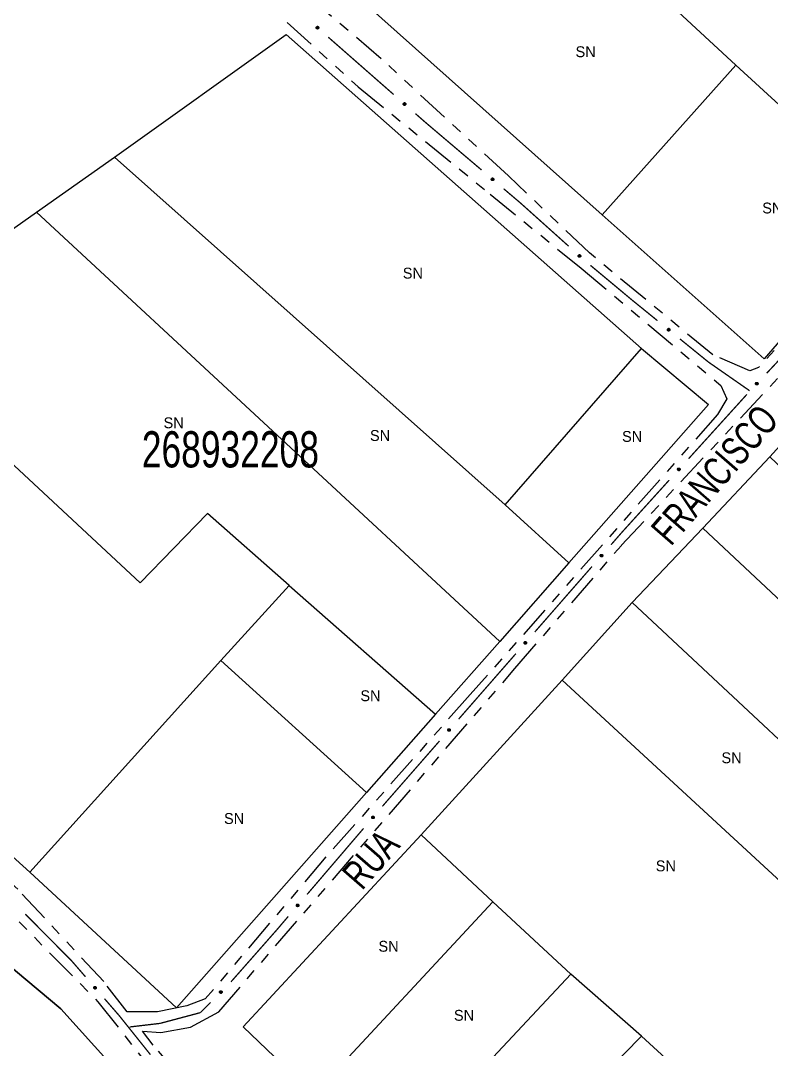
# Model space of a CAD drawing. Extents: x 207981 to 210201, y 4876477 to 4878908.
# Drawn here: x 208726.3 to 208830, y 4877740.6 to 4877882.7 of the extents above; entities that cross this region are included whole.
import ezdxf
from ezdxf.enums import TextEntityAlignment as Align

# ---------------------------------------------------------------- set-up
doc = ezdxf.new("R2010")
doc.units = 0
doc.header["$LTSCALE"] = 1.5
doc.header["$MEASUREMENT"] = 0
doc.linetypes.add('TRACO_25', pattern=[8, 3, -1, 1, -1, 1, -1])
for name, color, linetype in [('CD_MALHA_LOTES', 7, 'CONTINUOUS'), ('CD_TXT_QUADRA', 255, 'CONTINUOUS'), ('RU-QUADRA', 210, 'CONTINUOUS'), ('SV-EIXO-RUA-N-PAV', 6, 'CONTINUOUS'), ('SV-RUA-NAO-PAV', 7, 'CONTINUOUS'), ('SV-TXT-RUA-N-PAV', 7, 'CONTINUOUS'), ('Th_NmrPort', 1, 'CONTINUOUS')]:
    doc.layers.add(name, color=color, linetype=linetype)
doc.styles.add('ARIAL', font='ARIAL.SHX')

msp = doc.modelspace()

# ---------------------------------------------------------------- linework, layer by layer
at = {"layer": 'CD_MALHA_LOTES', "linetype": 'Continuous', "flags": 128}
for points in [[(208825.08, 4877876.55), (208796.9, 4877902.63)], [(208773.66, 4877885.24), (208806.64, 4877855.86)], [(208739.26, 4877863.81), (208762.94, 4877880.75)], [(208762.94, 4877880.75), (208812.04, 4877837.42)], [(208806.64, 4877855.86), (208825.08, 4877876.55)], [(208825.08, 4877876.55), (208846.89, 4877856.61)], [(208728.46, 4877856.23), (208739.26, 4877863.81)], [(208793.22, 4877815.83), (208739.26, 4877863.81)], [(208846.89, 4877856.61), (208828.98, 4877836)], [(208705.3, 4877839.89), (208728.46, 4877856.23)], [(208792.458086, 4877796.960099), (208728.46, 4877856.23)], [(208828.98, 4877836), (208806.64, 4877855.86)], [(208742.78, 4877805.04), (208705.3, 4877839.89)], [(208793.22, 4877815.83), (208812.04, 4877837.42)], [(208812.04, 4877837.42), (208821.295113, 4877829.66416)], [(208829.8, 4877822.43), (208838.2, 4877831.72)], [(208821.295113, 4877829.66416), (208802.005417, 4877807.787723)], [(208820.51, 4877812.61), (208829.8, 4877822.43)], [(208868.33, 4877785.78), (208829.8, 4877822.43)], [(208802.005417, 4877807.787723), (208793.22, 4877815.83)], [(208752.07, 4877814.63), (208742.78, 4877805.04)], [(208763.39, 4877804.67), (208752.07, 4877814.63)], [(208810.76, 4877802.34), (208820.51, 4877812.61)], [(208859.03, 4877776.56), (208820.51, 4877812.61)], [(208802.005417, 4877807.787723), (208792.458086, 4877796.960099)], [(208753.95, 4877794.32), (208763.39, 4877804.67)], [(208763.39, 4877804.67), (208783.601797, 4877786.916185)], [(208801.09, 4877791.62), (208810.76, 4877802.34)], [(208849.14, 4877766.51), (208810.76, 4877802.34)], [(208792.458086, 4877796.960099), (208783.601797, 4877786.916185)], [(208727.56, 4877765.09), (208753.95, 4877794.32)], [(208774.036333, 4877776.067996), (208753.95, 4877794.32)], [(208781.61, 4877770.26), (208801.09, 4877791.62)], [(208839.02, 4877756.62), (208801.09, 4877791.62)], [(208783.601797, 4877786.916185), (208774.036333, 4877776.067996)], [(208727.56, 4877765.09), (208705.3, 4877785.18)], [(208774.036333, 4877776.067996), (208747.822737, 4877746.339166)], [(208781.61, 4877770.26), (208757.02, 4877743.73)], [(208791.5, 4877760.97), (208781.61, 4877770.26)], [(208747.822737, 4877746.339166), (208727.56, 4877765.09)], [(208766.76, 4877734.36), (208791.5, 4877760.97)], [(208802.29, 4877751), (208791.5, 4877760.97)], [(208722.39, 4877754.07), (208731.83, 4877746.2), (208755.52, 4877719.97)], [(208777.41, 4877724.46), (208802.29, 4877751)], [(208812.04, 4877742.45), (208802.29, 4877751)], [(208757.02, 4877743.73), (208766.76, 4877734.36)], [(208786.1, 4877715.99), (208812.04, 4877742.45)], [(208812.04, 4877742.45), (208822.01, 4877733.31)]]:
    msp.add_lwpolyline(points, dxfattribs=at)
at = {"layer": 'RU-QUADRA', "linetype": 'Continuous', "flags": 128}
for points in [[(208803.035965, 4877907.486837), (208807.989452, 4877911.513833), (208819.123832, 4877920.565659), (208831.34373, 4877930.499971), (208842.60397, 4877939.654116), (208851.967796, 4877947.145176), (208862.153916, 4877956.376843), (208902.027441, 4877918.655974), (208891.83296, 4877907.488865), (208883.47, 4877898.06), (208875.82, 4877889.52), (208865.33, 4877878.35), (208855.74, 4877866.95), (208846.89, 4877856.61), (208828.98, 4877836), (208806.64, 4877855.86), (208773.66, 4877885.24), (208796.9, 4877902.63)], [(208747.822737, 4877746.339166), (208727.56, 4877765.09), (208705.3, 4877785.18), (208672.17, 4877815.68), (208694.06, 4877831.42), (208705.3, 4877839.89), (208728.46, 4877856.23), (208739.26, 4877863.81), (208762.94, 4877880.75), (208812.04, 4877837.42), (208821.295113, 4877829.66416), (208802.005417, 4877807.787723), (208792.458086, 4877796.960099), (208783.601797, 4877786.916185), (208774.036333, 4877776.067996)]]:
    msp.add_lwpolyline(points, close=True, dxfattribs=at)
for points in [[(208838.2, 4877831.72), (208829.8, 4877822.43), (208820.51, 4877812.61), (208810.76, 4877802.34), (208801.09, 4877791.62), (208781.61, 4877770.26), (208757.02, 4877743.73), (208766.76, 4877734.36), (208777.41, 4877724.46), (208786.1, 4877715.99), (208795.7, 4877706.92), (208806.27, 4877697.4), (208815.56, 4877688.86), (208825.6, 4877679.11), (208852.44, 4877705.95)], [(208755.52, 4877719.97), (208731.83, 4877746.2), (208722.39, 4877754.07), (208704.48, 4877769.81), (208690.68, 4877782.4), (208668.35, 4877762.17), (208653.36, 4877748.3), (208644.51, 4877740.65), (208667.9, 4877705.2)]]:
    msp.add_lwpolyline(points, dxfattribs=at)
at = {"layer": 'SV-EIXO-RUA-N-PAV'}
for points in [[(208767.317856, 4877881.533963), (208767.269103, 4877881.530061), (208767.226405, 4877881.536677), (208767.19238, 4877881.552445), (208767.165947, 4877881.574219), (208767.141414, 4877881.59954), (208767.122311, 4877881.630526), (208767.108728, 4877881.669614), (208767.10447, 4877881.718492), (208767.114122, 4877881.761786), (208767.127796, 4877881.795971), (208767.148913, 4877881.824841), (208767.173911, 4877881.848262), (208767.206754, 4877881.86704), (208767.2465, 4877881.880419), (208767.295752, 4877881.88351), (208767.337568, 4877881.876737), (208767.370077, 4877881.860622), (208767.398967, 4877881.839208), (208767.423704, 4877881.813057), (208767.44228, 4877881.782532), (208767.455678, 4877881.74249), (208767.458085, 4877881.693838), (208767.451806, 4877881.652055), (208767.436151, 4877881.619327), (208767.414429, 4877881.59136), (208767.389332, 4877881.566444), (208767.358983, 4877881.545945), (208767.317856, 4877881.533963)], [(208779.349876, 4877870.987377), (208779.301124, 4877870.983475), (208779.258425, 4877870.990091), (208779.224401, 4877871.005859), (208779.197968, 4877871.027633), (208779.173434, 4877871.052954), (208779.154332, 4877871.08394), (208779.140748, 4877871.123027), (208779.136491, 4877871.171905), (208779.146143, 4877871.2152), (208779.159817, 4877871.249384), (208779.180934, 4877871.278255), (208779.205932, 4877871.301676), (208779.238774, 4877871.320454), (208779.27852, 4877871.333833), (208779.327773, 4877871.336924), (208779.369588, 4877871.330151), (208779.402098, 4877871.314036), (208779.430987, 4877871.292622), (208779.455724, 4877871.266471), (208779.4743, 4877871.235946), (208779.487699, 4877871.195904), (208779.490106, 4877871.147252), (208779.483827, 4877871.105468), (208779.468172, 4877871.072741), (208779.44645, 4877871.044774), (208779.421352, 4877871.019858), (208779.391004, 4877870.999359), (208779.349876, 4877870.987377)], [(208791.514725, 4877860.592094), (208791.466043, 4877860.587394), (208791.423242, 4877860.59331), (208791.388964, 4877860.608519), (208791.362178, 4877860.629857), (208791.337233, 4877860.654773), (208791.317626, 4877860.685442), (208791.303404, 4877860.724302), (208791.298347, 4877860.773104), (208791.307289, 4877860.816551), (208791.320402, 4877860.850954), (208791.341044, 4877860.880166), (208791.365654, 4877860.903993), (208791.398185, 4877860.923307), (208791.437707, 4877860.937335), (208791.486902, 4877860.941232), (208791.528823, 4877860.935144), (208791.561592, 4877860.919563), (208791.590828, 4877860.898625), (208791.61599, 4877860.872883), (208791.635063, 4877860.842666), (208791.649116, 4877860.802849), (208791.652319, 4877860.754242), (208791.646725, 4877860.712362), (208791.631608, 4877860.679383), (208791.610346, 4877860.651063), (208791.58566, 4877860.62574), (208791.555651, 4877860.604747), (208791.514725, 4877860.592094)], [(208803.515993, 4877850.017028), (208803.467201, 4877850.013665), (208803.424578, 4877850.020752), (208803.39073, 4877850.036894), (208803.364539, 4877850.058958), (208803.340287, 4877850.084549), (208803.321527, 4877850.115744), (208803.308376, 4877850.154979), (208803.304659, 4877850.203901), (208803.314788, 4877850.247087), (208803.328839, 4877850.281118), (208803.350274, 4877850.309753), (208803.375528, 4877850.332897), (208803.408577, 4877850.351311), (208803.448468, 4877850.36425), (208803.497751, 4877850.366798), (208803.53949, 4877850.359563), (208803.571819, 4877850.34309), (208803.600471, 4877850.321359), (208803.624917, 4877850.294936), (208803.643155, 4877850.264208), (208803.656111, 4877850.22402), (208803.65798, 4877850.175344), (208803.65124, 4877850.133633), (208803.635225, 4877850.10108), (208803.613195, 4877850.073355), (208803.587824, 4877850.048718), (208803.557251, 4877850.028555), (208803.515993, 4877850.017028)], [(208815.848747, 4877839.816706), (208815.800177, 4877839.810963), (208815.757259, 4877839.81596), (208815.722662, 4877839.830429), (208815.695425, 4877839.851188), (208815.669951, 4877839.875563), (208815.64969, 4877839.905804), (208815.634638, 4877839.94435), (208815.628535, 4877839.993032), (208815.636543, 4877840.036661), (208815.648914, 4877840.071338), (208815.668924, 4877840.100986), (208815.693018, 4877840.125336), (208815.725127, 4877840.145343), (208815.764339, 4877840.160215), (208815.813439, 4877840.165167), (208815.855481, 4877840.159981), (208815.888576, 4877840.145106), (208815.918255, 4877840.124801), (208815.943964, 4877840.099604), (208815.963681, 4877840.069803), (208815.978584, 4877840.030297), (208815.98283, 4877839.98177), (208815.978135, 4877839.939779), (208815.963729, 4877839.906483), (208815.943081, 4877839.877714), (208815.918943, 4877839.851867), (208815.889392, 4877839.830235), (208815.848747, 4877839.816706)], [(208827.809888, 4877832.512283), (208827.807644, 4877832.56114), (208827.815705, 4877832.603589), (208827.832619, 4877832.637058), (208827.855278, 4877832.662737), (208827.881417, 4877832.686396), (208827.913034, 4877832.704436), (208827.95256, 4877832.716684), (208828.001555, 4877832.71928), (208828.044497, 4877832.708163), (208828.078197, 4877832.693337), (208828.106334, 4877832.671251), (208828.128892, 4877832.645473), (208828.146545, 4877832.612011), (208828.158567, 4877832.571834), (208828.159984, 4877832.522505), (208828.151795, 4877832.480944), (208828.134585, 4877832.449), (208828.112203, 4877832.420854), (208828.085227, 4877832.397019), (208828.054089, 4877832.379491), (208828.013615, 4877832.367459), (208827.964909, 4877832.366705), (208827.923363, 4877832.3744), (208827.891186, 4877832.391157), (208827.863972, 4877832.413816), (208827.839923, 4877832.439745), (208827.820466, 4877832.470772), (208827.809888, 4877832.512283)], [(208817.041554, 4877820.676037), (208817.038466, 4877820.724848), (208817.045792, 4877820.76743), (208817.062125, 4877820.801187), (208817.084336, 4877820.827254), (208817.110062, 4877820.851362), (208817.141362, 4877820.869945), (208817.180671, 4877820.882876), (208817.229613, 4877820.886318), (208817.272741, 4877820.875946), (208817.306693, 4877820.861704), (208817.335207, 4877820.840109), (208817.358208, 4877820.814725), (208817.376436, 4877820.781573), (208817.389151, 4877820.74161), (208817.391421, 4877820.692313), (208817.383952, 4877820.650616), (208817.367297, 4877820.61838), (208817.345405, 4877820.589851), (208817.318846, 4877820.565553), (208817.288016, 4877820.547488), (208817.247756, 4877820.534759), (208817.19907, 4877820.533163), (208817.157397, 4877820.540137), (208817.124935, 4877820.556335), (208817.097334, 4877820.578521), (208817.07284, 4877820.60403), (208817.052849, 4877820.634716), (208817.041554, 4877820.676037)], [(208806.354342, 4877808.766793), (208806.350379, 4877808.815541), (208806.356941, 4877808.858247), (208806.372666, 4877808.892291), (208806.394406, 4877808.918752), (208806.419696, 4877808.943317), (208806.450658, 4877808.962459), (208806.489729, 4877808.976092), (208806.538601, 4877808.980411), (208806.581908, 4877808.970814), (208806.61611, 4877808.957183), (208806.645006, 4877808.936102), (208806.668459, 4877808.911134), (208806.687278, 4877808.878315), (208806.700708, 4877808.838586), (208806.703861, 4877808.789337), (208806.697141, 4877808.747513), (208806.681066, 4877808.714983), (208806.659689, 4877808.686067), (208806.633569, 4877808.661297), (208806.603068, 4877808.642682), (208806.563043, 4877808.629233), (208806.514393, 4877808.626765), (208806.472602, 4877808.632991), (208806.439855, 4877808.648605), (208806.41186, 4877808.670292), (208806.386913, 4877808.695358), (208806.366376, 4877808.725681), (208806.354342, 4877808.766793)], [(208795.822929, 4877796.721489), (208795.818966, 4877796.770237), (208795.825528, 4877796.812944), (208795.841253, 4877796.846988), (208795.862993, 4877796.873448), (208795.888283, 4877796.898014), (208795.919245, 4877796.917155), (208795.958316, 4877796.930788), (208796.007188, 4877796.935107), (208796.050495, 4877796.92551), (208796.084697, 4877796.911879), (208796.113593, 4877796.890798), (208796.137046, 4877796.86583), (208796.155866, 4877796.833011), (208796.169295, 4877796.793282), (208796.172448, 4877796.744034), (208796.165728, 4877796.702209), (208796.149653, 4877796.66968), (208796.128276, 4877796.640763), (208796.102156, 4877796.615993), (208796.071655, 4877796.597379), (208796.03163, 4877796.58393), (208795.98298, 4877796.581461), (208795.941189, 4877796.587688), (208795.908442, 4877796.603301), (208795.880447, 4877796.624988), (208795.8555, 4877796.650054), (208795.834963, 4877796.680377), (208795.822929, 4877796.721489)], [(208785.289674, 4877784.677853), (208785.28573, 4877784.726603), (208785.292308, 4877784.769307), (208785.308047, 4877784.803345), (208785.329797, 4877784.829797), (208785.355097, 4877784.854352), (208785.386066, 4877784.873482), (208785.425142, 4877784.8871), (208785.474016, 4877784.8914), (208785.517319, 4877784.881786), (208785.551515, 4877784.868142), (208785.580404, 4877784.84705), (208785.603847, 4877784.822073), (208785.622654, 4877784.789246), (208785.636067, 4877784.749512), (208785.639202, 4877784.700262), (208785.632465, 4877784.658441), (208785.616378, 4877784.625917), (208785.59499, 4877784.597009), (208785.56886, 4877784.572249), (208785.538352, 4877784.553646), (208785.498321, 4877784.540213), (208785.449671, 4877784.537763), (208785.407882, 4877784.544006), (208785.375142, 4877784.559632), (208785.347155, 4877784.58133), (208785.322218, 4877784.606406), (208785.301692, 4877784.636736), (208785.289674, 4877784.677853)], [(208774.775527, 4877772.616042), (208774.771043, 4877772.664744), (208774.777148, 4877772.707519), (208774.792509, 4877772.741729), (208774.813965, 4877772.76842), (208774.838991, 4877772.793255), (208774.869747, 4877772.812726), (208774.908669, 4877772.826776), (208774.957493, 4877772.831617), (208775.0009, 4877772.822483), (208775.035245, 4877772.809218), (208775.064365, 4877772.788447), (208775.088083, 4877772.763731), (208775.107253, 4877772.731115), (208775.121106, 4877772.691532), (208775.124785, 4877772.64232), (208775.118512, 4877772.600426), (208775.102786, 4877772.567727), (208775.081719, 4877772.538583), (208775.055866, 4877772.513536), (208775.025565, 4877772.494596), (208774.985686, 4877772.48072), (208774.937066, 4877772.477732), (208774.89521, 4877772.483511), (208774.862298, 4877772.498774), (208774.834073, 4877772.520161), (208774.80886, 4877772.544959), (208774.787999, 4877772.57506), (208774.775527, 4877772.616042)], [(208764.373445, 4877760.458876), (208764.368961, 4877760.507578), (208764.375066, 4877760.550352), (208764.390426, 4877760.584563), (208764.411883, 4877760.611254), (208764.436909, 4877760.636088), (208764.467665, 4877760.65556), (208764.506587, 4877760.66961), (208764.555411, 4877760.674451), (208764.598818, 4877760.665317), (208764.633163, 4877760.652052), (208764.662283, 4877760.631281), (208764.686001, 4877760.606565), (208764.70517, 4877760.573949), (208764.719023, 4877760.534366), (208764.722703, 4877760.485154), (208764.71643, 4877760.44326), (208764.700704, 4877760.410561), (208764.679637, 4877760.381417), (208764.653784, 4877760.35637), (208764.623483, 4877760.33743), (208764.583604, 4877760.323554), (208764.534983, 4877760.320566), (208764.493128, 4877760.326345), (208764.460216, 4877760.341608), (208764.431991, 4877760.362995), (208764.406777, 4877760.387793), (208764.385917, 4877760.417894), (208764.373445, 4877760.458876)], [(208736.535042, 4877749.307391), (208736.583874, 4877749.304659), (208736.625284, 4877749.292326), (208736.656861, 4877749.272098), (208736.680104, 4877749.246947), (208736.700985, 4877749.218539), (208736.715718, 4877749.185252), (208736.723887, 4877749.144686), (208736.72149, 4877749.095682), (208736.706068, 4877749.054091), (208736.687893, 4877749.022072), (208736.663063, 4877748.996326), (208736.635125, 4877748.976503), (208736.600043, 4877748.962343), (208736.558852, 4877748.954466), (208736.509635, 4877748.958069), (208736.469121, 4877748.970439), (208736.439091, 4877748.990806), (208736.413366, 4877749.015932), (208736.392395, 4877749.045191), (208736.378121, 4877749.077949), (208736.370265, 4877749.119436), (208736.374465, 4877749.167966), (208736.386341, 4877749.208515), (208736.406281, 4877749.238823), (208736.431589, 4877749.263593), (208736.459828, 4877749.284883), (208736.492671, 4877749.301086), (208736.535042, 4877749.307391)], [(208753.761431, 4877748.501472), (208753.760738, 4877748.550375), (208753.770143, 4877748.592547), (208753.78811, 4877748.625463), (208753.811572, 4877748.650409), (208753.838449, 4877748.673228), (208753.870623, 4877748.690255), (208753.910518, 4877748.701243), (208753.95957, 4877748.702283), (208754.002137, 4877748.689809), (208754.03535, 4877748.673921), (208754.062772, 4877748.650954), (208754.084501, 4877748.624473), (208754.101083, 4877748.590468), (208754.111824, 4877748.54993), (208754.111675, 4877748.500581), (208754.102172, 4877748.4593), (208754.083957, 4877748.427918), (208754.060693, 4877748.400497), (208754.032974, 4877748.37753), (208754.001296, 4877748.360998), (208753.960461, 4877748.350257), (208753.911755, 4877748.351049), (208753.870474, 4877748.360057), (208753.838845, 4877748.377827), (208753.812364, 4877748.401338), (208753.78915, 4877748.428017), (208753.770687, 4877748.459646), (208753.761431, 4877748.501472)]]:
    msp.add_lwpolyline(points, close=True, dxfattribs=at)
for points in [[(208767.358983, 4877881.545945), (208767.10447, 4877881.718492)], [(208767.317856, 4877881.533963), (208767.108728, 4877881.669614)], [(208767.338972, 4877881.541861), (208767.110489, 4877881.693144)], [(208767.370694, 4877881.559419), (208767.112453, 4877881.736786)], [(208767.389332, 4877881.566444), (208767.114122, 4877881.761786)], [(208767.291213, 4877881.532917), (208767.121358, 4877881.645512)], [(208767.269103, 4877881.530061), (208767.122311, 4877881.630526)], [(208767.39831, 4877881.580575), (208767.123525, 4877881.774259)], [(208767.414429, 4877881.59136), (208767.127796, 4877881.795971)], [(208767.244746, 4877881.533728), (208767.13917, 4877881.60994)], [(208767.423621, 4877881.607381), (208767.141399, 4877881.811212)], [(208767.226405, 4877881.536677), (208767.141414, 4877881.59954)], [(208767.436151, 4877881.619327), (208767.148913, 4877881.824841)], [(208767.441876, 4877881.638557), (208767.164012, 4877881.834939)], [(208767.451806, 4877881.652055), (208767.173911, 4877881.848262)], [(208767.453974, 4877881.67513), (208767.19458, 4877881.855322)], [(208767.458085, 4877881.693838), (208767.206754, 4877881.86704)], [(208767.452986, 4877881.719545), (208767.229253, 4877881.872108)], [(208767.455678, 4877881.74249), (208767.2465, 4877881.880419)], [(208767.44327, 4877881.764352), (208767.277266, 4877881.8772)], [(208767.44228, 4877881.782532), (208767.295752, 4877881.88351)], [(208767.429309, 4877881.800178), (208767.321807, 4877881.876263)], [(208767.423704, 4877881.813057), (208767.337568, 4877881.876737)], [(208779.391004, 4877870.999359), (208779.136491, 4877871.171905)], [(208779.349876, 4877870.987377), (208779.140748, 4877871.123027)], [(208779.370993, 4877870.995275), (208779.14251, 4877871.146558)], [(208779.402714, 4877871.012833), (208779.144473, 4877871.1902)], [(208779.421352, 4877871.019858), (208779.146143, 4877871.2152)], [(208779.323234, 4877870.986331), (208779.153379, 4877871.098926)], [(208779.301124, 4877870.983475), (208779.154332, 4877871.08394)], [(208779.430331, 4877871.033989), (208779.155545, 4877871.227672)], [(208779.44645, 4877871.044774), (208779.159817, 4877871.249384)], [(208779.276767, 4877870.987142), (208779.171191, 4877871.063353)], [(208779.455642, 4877871.060794), (208779.17342, 4877871.264625)], [(208779.258425, 4877870.990091), (208779.173434, 4877871.052954)], [(208779.468172, 4877871.072741), (208779.180934, 4877871.278255)], [(208779.473897, 4877871.091971), (208779.196033, 4877871.288353)], [(208779.483827, 4877871.105468), (208779.205932, 4877871.301676)], [(208779.485995, 4877871.128544), (208779.226601, 4877871.308736)], [(208779.490106, 4877871.147252), (208779.238774, 4877871.320454)], [(208779.485007, 4877871.172959), (208779.261274, 4877871.325521)], [(208779.487699, 4877871.195904), (208779.27852, 4877871.333833)], [(208779.47529, 4877871.217766), (208779.309286, 4877871.330614)], [(208779.4743, 4877871.235946), (208779.327773, 4877871.336924)], [(208779.46133, 4877871.253591), (208779.353828, 4877871.329677)], [(208779.455724, 4877871.266471), (208779.369588, 4877871.330151)], [(208791.555651, 4877860.604747), (208791.298347, 4877860.773104)], [(208791.53571, 4877860.600336), (208791.30478, 4877860.747858)], [(208791.567139, 4877860.618411), (208791.306029, 4877860.791527)], [(208791.58566, 4877860.62574), (208791.307289, 4877860.816551)], [(208791.594406, 4877860.640016), (208791.316486, 4877860.829175)], [(208791.610346, 4877860.651063), (208791.320402, 4877860.850954)], [(208791.619275, 4877860.667232), (208791.333754, 4877860.866416)], [(208791.631608, 4877860.679383), (208791.341044, 4877860.880166)], [(208791.637017, 4877860.698704), (208791.355975, 4877860.89051)], [(208791.646725, 4877860.712362), (208791.365654, 4877860.903993)], [(208791.648514, 4877860.73547), (208791.386206, 4877860.911391)], [(208791.652319, 4877860.754242), (208791.398185, 4877860.923307)], [(208791.646799, 4877860.779862), (208791.420599, 4877860.928742)], [(208791.649116, 4877860.802849), (208791.437707, 4877860.937335)], [(208791.636351, 4877860.824505), (208791.468522, 4877860.93462)], [(208791.635063, 4877860.842666), (208791.486902, 4877860.941232)], [(208791.621806, 4877860.860097), (208791.513072, 4877860.934412)], [(208791.61599, 4877860.872883), (208791.528823, 4877860.935144)], [(208791.514725, 4877860.592094), (208791.303404, 4877860.724302)], [(208791.488104, 4877860.590611), (208791.316428, 4877860.70041)], [(208791.466043, 4877860.587394), (208791.317626, 4877860.685442)], [(208791.44163, 4877860.590661), (208791.334819, 4877860.665134)], [(208791.423242, 4877860.59331), (208791.337233, 4877860.654773)], [(208803.557251, 4877850.028555), (208803.304659, 4877850.203901)], [(208803.515993, 4877850.017028), (208803.308376, 4877850.154979)], [(208803.537196, 4877850.024692), (208803.310398, 4877850.178489)], [(208803.569109, 4877850.041898), (208803.312843, 4877850.222107)], [(208803.587824, 4877850.048718), (208803.314788, 4877850.247087)], [(208803.489341, 4877850.016276), (208803.32074, 4877850.13074)], [(208803.467201, 4877850.013665), (208803.321527, 4877850.115744)], [(208803.596958, 4877850.062748), (208803.324328, 4877850.259455)], [(208803.613195, 4877850.073355), (208803.328839, 4877850.281118)], [(208803.442886, 4877850.0176), (208803.338158, 4877850.094973)], [(208803.424578, 4877850.020752), (208803.340287, 4877850.084549)], [(208803.622563, 4877850.089273), (208803.34261, 4877850.296208)], [(208803.635225, 4877850.10108), (208803.350274, 4877850.309753)], [(208803.641161, 4877850.120246), (208803.365483, 4877850.319684)], [(208803.65124, 4877850.133633), (208803.375528, 4877850.332897)], [(208803.653663, 4877850.156683), (208803.396275, 4877850.339729)], [(208803.65798, 4877850.175344), (208803.408577, 4877850.351311)], [(208803.653165, 4877850.201106), (208803.431131, 4877850.35613)], [(208803.656111, 4877850.22402), (208803.448468, 4877850.36425)], [(208803.643944, 4877850.246018), (208803.479197, 4877850.360692)], [(208803.643155, 4877850.264208), (208803.497751, 4877850.366798)], [(208803.63038, 4877850.281995), (208803.523725, 4877850.359263)], [(208803.624917, 4877850.294936), (208803.53949, 4877850.359563)], [(208815.889392, 4877839.830235), (208815.628535, 4877839.993032)], [(208815.848747, 4877839.816706), (208815.634638, 4877839.94435)], [(208815.86955, 4877839.825397), (208815.635508, 4877839.96793)], [(208815.900584, 4877839.844142), (208815.63582, 4877840.011615)], [(208815.918943, 4877839.851867), (208815.636543, 4877840.036661)], [(208815.927381, 4877839.866327), (208815.645467, 4877840.04948)], [(208815.822163, 4877839.814653), (208815.648171, 4877839.920743)], [(208815.943081, 4877839.877714), (208815.648914, 4877840.071338)], [(208815.800177, 4877839.810963), (208815.64969, 4877839.905804)], [(208815.95166, 4877839.894071), (208815.661931, 4877840.087082)], [(208815.775699, 4877839.813706), (208815.667315, 4877839.88587)], [(208815.963729, 4877839.906483), (208815.668924, 4877840.100986)], [(208815.757259, 4877839.81596), (208815.669951, 4877839.875563)], [(208815.968723, 4877839.925916), (208815.68363, 4877840.111648)], [(208815.978135, 4877839.939779), (208815.693018, 4877840.125336)], [(208815.979429, 4877839.96292), (208815.713406, 4877840.133173)], [(208815.98283, 4877839.98177), (208815.725127, 4877840.145343)], [(208815.976762, 4877840.007266), (208815.747419, 4877840.151258)], [(208815.978584, 4877840.030297), (208815.764339, 4877840.160215)], [(208815.965357, 4877840.051673), (208815.795204, 4877840.158162)], [(208815.963681, 4877840.069803), (208815.813439, 4877840.165167)], [(208815.950052, 4877840.086945), (208815.839749, 4877840.15891)], [(208815.943964, 4877840.099604), (208815.855481, 4877840.159981)], [(208827.807644, 4877832.56114), (208827.913034, 4877832.704436)], [(208827.809747, 4877832.538945), (208827.928044, 4877832.704879)], [(208827.809888, 4877832.512283), (208827.95256, 4877832.716684)], [(208827.812135, 4877832.585358), (208827.891887, 4877832.688286)], [(208827.815705, 4877832.603589), (208827.881417, 4877832.686396)], [(208827.817064, 4877832.49091), (208827.976018, 4877832.714125)], [(208827.820466, 4877832.470772), (208828.001555, 4877832.71928)], [(208827.833535, 4877832.458611), (208828.019568, 4877832.710681)], [(208827.839923, 4877832.439745), (208828.044497, 4877832.708163)], [(208827.853741, 4877832.430292), (208828.056643, 4877832.698343)], [(208827.863972, 4877832.413816), (208828.078197, 4877832.693337)], [(208827.879672, 4877832.404085), (208828.092968, 4877832.679224)], [(208827.891186, 4877832.391157), (208828.106334, 4877832.671251)], [(208827.91021, 4877832.384782), (208828.115914, 4877832.655818)], [(208827.923363, 4877832.3744), (208828.128892, 4877832.645473)], [(208827.946352, 4877832.37145), (208828.135247, 4877832.624576)], [(208827.964909, 4877832.366705), (208828.146545, 4877832.612011)], [(208827.990774, 4877832.370929), (208828.150845, 4877832.589353)], [(208828.013615, 4877832.367459), (208828.158567, 4877832.571834)], [(208828.035886, 4877832.379119), (208828.154305, 4877832.541195)], [(208828.054089, 4877832.379491), (208828.159984, 4877832.522505)], [(208828.072165, 4877832.391855), (208828.151856, 4877832.496711)], [(208828.085227, 4877832.397019), (208828.151795, 4877832.480944)], [(208817.038466, 4877820.724848), (208817.141362, 4877820.869945)], [(208817.040952, 4877820.702693), (208817.156362, 4877820.870648)], [(208817.041554, 4877820.676037), (208817.180671, 4877820.882876)], [(208817.042537, 4877820.74914), (208817.120498, 4877820.853432)], [(208817.045792, 4877820.76743), (208817.110062, 4877820.851362)], [(208817.049099, 4877820.654792), (208817.204169, 4877820.880722)], [(208817.052849, 4877820.634716), (208817.229613, 4877820.886318)], [(208817.066126, 4877820.622782), (208817.247772, 4877820.878032)], [(208817.07284, 4877820.60403), (208817.272741, 4877820.875946)], [(208817.086819, 4877820.594817), (208817.285055, 4877820.866337)], [(208817.097334, 4877820.578521), (208817.306693, 4877820.861704)], [(208817.113199, 4877820.569063), (208817.321705, 4877820.847849)], [(208817.124935, 4877820.556335), (208817.335207, 4877820.840109)], [(208817.144067, 4877820.550291), (208817.345052, 4877820.824844)], [(208817.157397, 4877820.540137), (208817.358208, 4877820.814725)], [(208817.180433, 4877820.537585), (208817.364923, 4877820.79394)], [(208817.19907, 4877820.533163), (208817.376436, 4877820.781573)], [(208817.224858, 4877820.537833), (208817.381128, 4877820.758992)], [(208817.247756, 4877820.534759), (208817.389151, 4877820.74161)], [(208817.269821, 4877820.546802), (208817.38542, 4877820.710902)], [(208817.288016, 4877820.547488), (208817.391421, 4877820.692313)], [(208817.305875, 4877820.560163), (208817.38374, 4877820.666382)], [(208817.318846, 4877820.565553), (208817.383952, 4877820.650616)], [(208806.350379, 4877808.815541), (208806.450658, 4877808.962459)], [(208806.353262, 4877808.793434), (208806.465643, 4877808.963431)], [(208806.354014, 4877808.839902), (208806.430093, 4877808.945574)], [(208806.354342, 4877808.766793), (208806.489729, 4877808.976092)], [(208806.356941, 4877808.858247), (208806.419696, 4877808.943317)], [(208806.362266, 4877808.745686), (208806.513262, 4877808.97436)], [(208806.366376, 4877808.725681), (208806.538601, 4877808.980411)], [(208806.379864, 4877808.713987), (208806.556906, 4877808.972451)], [(208806.386913, 4877808.695358), (208806.581908, 4877808.970814)], [(208806.401055, 4877808.686397), (208806.594392, 4877808.961427)], [(208806.41186, 4877808.670292), (208806.61611, 4877808.957183)], [(208806.427893, 4877808.66112), (208806.631368, 4877808.943599)], [(208806.439855, 4877808.648605), (208806.645006, 4877808.936102)], [(208806.459092, 4877808.642905), (208806.655124, 4877808.921016)], [(208806.472602, 4877808.632991), (208806.668459, 4877808.911134)], [(208806.49568, 4877808.630853), (208806.675545, 4877808.890473)], [(208806.514393, 4877808.626765), (208806.687278, 4877808.878315)], [(208806.540094, 4877808.631897), (208806.692374, 4877808.855821)], [(208806.563043, 4877808.629233), (208806.700708, 4877808.838586)], [(208806.584889, 4877808.64167), (208806.697528, 4877808.807816)], [(208806.603068, 4877808.642682), (208806.703861, 4877808.789337)], [(208806.620697, 4877808.655675), (208806.696646, 4877808.763273)], [(208806.633569, 4877808.661297), (208806.697141, 4877808.747513)], [(208795.818966, 4877796.770237), (208795.919245, 4877796.917155)], [(208795.821849, 4877796.74813), (208795.93423, 4877796.918127)], [(208795.822601, 4877796.794598), (208795.89868, 4877796.900271)], [(208795.822929, 4877796.721489), (208795.958316, 4877796.930788)], [(208795.825528, 4877796.812944), (208795.888283, 4877796.898014)], [(208795.830853, 4877796.700383), (208795.981849, 4877796.929056)], [(208795.834963, 4877796.680377), (208796.007188, 4877796.935107)], [(208795.848451, 4877796.668684), (208796.025493, 4877796.927148)], [(208795.8555, 4877796.650054), (208796.050495, 4877796.92551)], [(208795.869642, 4877796.641094), (208796.062979, 4877796.916123)], [(208795.880447, 4877796.624988), (208796.084697, 4877796.911879)], [(208795.89648, 4877796.615816), (208796.099955, 4877796.898295)], [(208795.908442, 4877796.603301), (208796.113593, 4877796.890798)], [(208795.927679, 4877796.597601), (208796.123711, 4877796.875712)], [(208795.941189, 4877796.587688), (208796.137046, 4877796.86583)], [(208795.964267, 4877796.585549), (208796.144132, 4877796.845169)], [(208795.98298, 4877796.581461), (208796.155866, 4877796.833011)], [(208796.008681, 4877796.586593), (208796.160961, 4877796.810518)], [(208796.03163, 4877796.58393), (208796.169295, 4877796.793282)], [(208796.053476, 4877796.596366), (208796.166115, 4877796.762512)], [(208796.071655, 4877796.597379), (208796.172448, 4877796.744034)], [(208796.089284, 4877796.610371), (208796.165233, 4877796.717969)], [(208796.102156, 4877796.615993), (208796.165728, 4877796.702209)], [(208785.28573, 4877784.726603), (208785.386066, 4877784.873482)], [(208785.288605, 4877784.704495), (208785.401051, 4877784.874448)], [(208785.289375, 4877784.750962), (208785.365494, 4877784.856605)], [(208785.289674, 4877784.677853), (208785.425142, 4877784.8871)], [(208785.292308, 4877784.769307), (208785.355097, 4877784.854352)], [(208785.29759, 4877784.656744), (208785.448674, 4877784.885359)], [(208785.301692, 4877784.636736), (208785.474016, 4877784.8914)], [(208785.315176, 4877784.625038), (208785.492317, 4877784.883433)], [(208785.322218, 4877784.606406), (208785.517319, 4877784.881786)], [(208785.336356, 4877784.59744), (208785.5298, 4877784.872394)], [(208785.347155, 4877784.58133), (208785.551515, 4877784.868142)], [(208785.363184, 4877784.572152), (208785.566768, 4877784.854552)], [(208785.375142, 4877784.559632), (208785.580404, 4877784.84705)], [(208785.394376, 4877784.553924), (208785.590516, 4877784.83196)], [(208785.407882, 4877784.544006), (208785.603847, 4877784.822073)], [(208785.43096, 4877784.541858), (208785.610925, 4877784.801409)], [(208785.449671, 4877784.537763), (208785.622654, 4877784.789246)], [(208785.475374, 4877784.542885), (208785.627741, 4877784.766751)], [(208785.498321, 4877784.540213), (208785.636067, 4877784.749512)], [(208785.520172, 4877784.552641), (208785.632875, 4877784.718743)], [(208785.538352, 4877784.553646), (208785.639202, 4877784.700262)], [(208785.555986, 4877784.566632), (208785.631977, 4877784.674201)], [(208785.56886, 4877784.572249), (208785.632465, 4877784.658441)], [(208774.771043, 4877772.664744), (208774.869747, 4877772.812726)], [(208774.774163, 4877772.64267), (208774.88472, 4877772.813858)], [(208774.774418, 4877772.689143), (208774.849363, 4877772.795622)], [(208774.775527, 4877772.616042), (208774.908669, 4877772.826776)], [(208774.777148, 4877772.707519), (208774.838991, 4877772.793255)], [(208774.783676, 4877772.595021), (208774.932219, 4877772.825295)], [(208774.787999, 4877772.57506), (208774.957493, 4877772.831617)], [(208774.801612, 4877772.563512), (208774.975881, 4877772.823853)], [(208774.80886, 4877772.544959), (208775.0009, 4877772.822483)], [(208774.823096, 4877772.53615), (208775.013483, 4877772.81323)], [(208774.834073, 4877772.520161), (208775.035245, 4877772.809218)], [(208774.850203, 4877772.511161), (208775.050647, 4877772.795798)], [(208774.862298, 4877772.498774), (208775.064365, 4877772.788447)], [(208774.881595, 4877772.49328), (208775.074643, 4877772.77347)], [(208774.89521, 4877772.483511), (208775.088083, 4877772.763731)], [(208774.91831, 4877772.48162), (208775.09539, 4877772.743148)], [(208774.937066, 4877772.477732), (208775.107253, 4877772.731115)], [(208774.96271, 4877772.483138), (208775.112589, 4877772.708678)], [(208774.985686, 4877772.48072), (208775.121106, 4877772.691532)], [(208775.007398, 4877772.493389), (208775.118255, 4877772.66073)], [(208775.025565, 4877772.494596), (208775.124785, 4877772.64232)], [(208775.043054, 4877772.507777), (208775.117849, 4877772.61618)], [(208775.055866, 4877772.513536), (208775.118512, 4877772.600426)], [(208764.368961, 4877760.507578), (208764.467665, 4877760.65556)], [(208764.37208, 4877760.485504), (208764.482638, 4877760.656692)], [(208764.372336, 4877760.531977), (208764.447281, 4877760.638456)], [(208764.373445, 4877760.458876), (208764.506587, 4877760.66961)], [(208764.375066, 4877760.550352), (208764.436909, 4877760.636088)], [(208764.381594, 4877760.437855), (208764.530137, 4877760.668129)], [(208764.385917, 4877760.417894), (208764.555411, 4877760.674451)], [(208764.39953, 4877760.406346), (208764.573799, 4877760.666687)], [(208764.406777, 4877760.387793), (208764.598818, 4877760.665317)], [(208764.421014, 4877760.378984), (208764.611401, 4877760.656064)], [(208764.431991, 4877760.362995), (208764.633163, 4877760.652052)], [(208764.448121, 4877760.353995), (208764.648565, 4877760.638632)], [(208764.460216, 4877760.341608), (208764.662283, 4877760.631281)], [(208764.479513, 4877760.336114), (208764.672561, 4877760.616304)], [(208764.493128, 4877760.326345), (208764.686001, 4877760.606565)], [(208764.516228, 4877760.324453), (208764.693308, 4877760.585981)], [(208764.534983, 4877760.320566), (208764.70517, 4877760.573949)], [(208764.560627, 4877760.325972), (208764.710506, 4877760.551512)], [(208764.583604, 4877760.323554), (208764.719023, 4877760.534366)], [(208764.605316, 4877760.336223), (208764.716172, 4877760.503564)], [(208764.623483, 4877760.33743), (208764.722703, 4877760.485154)], [(208764.640972, 4877760.350611), (208764.715767, 4877760.459014)], [(208764.653784, 4877760.35637), (208764.71643, 4877760.44326)], [(208736.370265, 4877749.119436), (208736.558852, 4877748.954466)], [(208736.374465, 4877749.167966), (208736.600043, 4877748.962343)], [(208736.376038, 4877749.141806), (208736.577065, 4877748.960367)], [(208736.378121, 4877749.077949), (208736.509635, 4877748.958069)], [(208736.379601, 4877749.096096), (208736.528805, 4877748.961819)], [(208736.38107, 4877749.185946), (208736.61369, 4877748.972305)], [(208736.386341, 4877749.208515), (208736.635125, 4877748.976503)], [(208736.388585, 4877749.05871), (208736.4848, 4877748.968776)], [(208736.392395, 4877749.045191), (208736.469121, 4877748.970439)], [(208736.398007, 4877749.220545), (208736.646736, 4877748.988364)], [(208736.406281, 4877749.238823), (208736.663063, 4877748.996326)], [(208736.420313, 4877749.248964), (208736.672352, 4877749.008813)], [(208736.431589, 4877749.263593), (208736.687893, 4877749.022072)], [(208736.449019, 4877749.272097), (208736.695064, 4877749.043006)], [(208736.459828, 4877749.284883), (208736.706068, 4877749.054091)], [(208736.479245, 4877749.289321), (208736.711105, 4877749.078636)], [(208736.492671, 4877749.301086), (208736.72149, 4877749.095682)], [(208736.513051, 4877749.302424), (208736.718957, 4877749.12161)], [(208736.535042, 4877749.307391), (208736.723887, 4877749.144686)], [(208736.561581, 4877749.304822), (208736.714634, 4877749.170275)], [(208736.583874, 4877749.304659), (208736.715718, 4877749.185252)], [(208736.60751, 4877749.29773), (208736.701801, 4877749.207931)], [(208736.625284, 4877749.292326), (208736.700985, 4877749.218539)], [(208753.760738, 4877748.550375), (208753.870623, 4877748.690255)], [(208753.761431, 4877748.501472), (208753.910518, 4877748.701243)], [(208753.762136, 4877748.528125), (208753.885639, 4877748.690222)], [(208753.765996, 4877748.574438), (208753.848974, 4877748.674784)], [(208753.767925, 4877748.479882), (208753.933882, 4877748.697941)], [(208753.770143, 4877748.592547), (208753.838449, 4877748.673228)], [(208753.770687, 4877748.459646), (208753.95957, 4877748.702283)], [(208753.783363, 4877748.447076), (208753.977301, 4877748.693117)], [(208753.78915, 4877748.428017), (208754.002137, 4877748.689809)], [(208753.80266, 4877748.418131), (208754.013965, 4877748.679608)], [(208753.812364, 4877748.401338), (208754.03535, 4877748.673921)], [(208753.827747, 4877748.391114), (208754.049665, 4877748.659346)], [(208753.838845, 4877748.377827), (208754.062772, 4877748.650954)], [(208753.857658, 4877748.370852), (208754.071857, 4877748.635225)], [(208753.870474, 4877748.360057), (208754.084501, 4877748.624473)], [(208753.893358, 4877748.356379), (208754.09019, 4877748.603384)], [(208753.911755, 4877748.351049), (208754.101083, 4877748.590468)], [(208753.937741, 4877748.35445), (208754.104663, 4877748.567684)], [(208753.960461, 4877748.350257), (208754.111824, 4877748.54993)], [(208753.98309, 4877748.361204), (208754.106592, 4877748.519441)], [(208754.001296, 4877748.360998), (208754.111675, 4877748.500581)], [(208754.019755, 4877748.372782), (208754.102733, 4877748.475057)], [(208754.032974, 4877748.37753), (208754.102172, 4877748.4593)]]:
    msp.add_lwpolyline(points, dxfattribs=at)
at = {"layer": 'SV-EIXO-RUA-N-PAV', "const_width": 0.18}
for points in [[(208777.810387, 4877872.48319), (208768.786371, 4877880.393129)], [(208782.206724, 4877868.62961), (208780.818392, 4877869.846543)], [(208782.324039, 4877868.530127), (208782.206724, 4877868.62961)], [(208789.950954, 4877862.062503), (208782.324039, 4877868.530127)], [(208795.342175, 4877857.490748), (208793.00172, 4877859.475453)], [(208796.035708, 4877856.869159), (208795.342175, 4877857.490748)], [(208801.993116, 4877851.529751), (208796.035708, 4877856.869159)], [(208810.794653, 4877844.061225), (208804.998721, 4877848.891169)], [(208811.148212, 4877843.774219), (208810.794653, 4877844.061225)], [(208814.253786, 4877841.253224), (208811.148212, 4877843.774219)], [(208829.357108, 4877834.000098), (208837.568879, 4877842.750345)], [(208821.299407, 4877835.533837), (208817.359359, 4877838.732229)], [(208822.058901, 4877835.005494), (208821.299407, 4877835.533837)], [(208826.984332, 4877831.579107), (208822.058901, 4877835.005494)], [(208818.562813, 4877822.190387), (208826.622031, 4877831.081339)], [(208809.373422, 4877812.052624), (208815.876408, 4877819.226737)], [(208807.848213, 4877810.308167), (208809.16464, 4877811.81383)], [(208809.16464, 4877811.81383), (208809.373422, 4877812.052624)], [(208797.3168, 4877798.262863), (208805.21536, 4877807.296841)], [(208789.599769, 4877789.436508), (208794.683947, 4877795.251537)], [(208786.784142, 4877786.218649), (208789.41816, 4877789.228956)], [(208789.41816, 4877789.228956), (208789.599769, 4877789.436508)], [(208776.623309, 4877774.606268), (208784.150123, 4877783.208342)], [(208776.25284, 4877774.173293), (208776.623309, 4877774.606268)], [(208765.850758, 4877762.016127), (208773.65232, 4877771.134001)], [(208726.924922, 4877759.287228), (208733.263877, 4877752.898359)], [(208761.607691, 4877757.057151), (208763.250237, 4877758.976835)], [(208761.294605, 4877756.701919), (208761.607691, 4877757.057151)], [(208755.343796, 4877749.95004), (208761.294605, 4877756.701919)], [(208733.263877, 4877752.898359), (208733.30665, 4877752.85525)], [(208733.30665, 4877752.85525), (208735.234437, 4877750.636476)], [(208737.857926, 4877747.616988), (208739.825543, 4877745.352373)], [(208751.102938, 4877745.6873), (208752.526654, 4877747.111017)], [(208750.149688, 4877745.433101), (208751.102938, 4877745.6873)], [(208739.825543, 4877745.352373), (208739.856672, 4877745.316544)], [(208739.856672, 4877745.316544), (208744.199888, 4877739.887525)], [(208741.339696, 4877743.709935), (208745.312299, 4877744.177301)], [(208745.312299, 4877744.177301), (208745.541598, 4877744.204276)], [(208745.541598, 4877744.204276), (208750.149688, 4877745.433101)]]:
    msp.add_lwpolyline(points, dxfattribs=at)
at = {"layer": 'SV-RUA-NAO-PAV', "linetype": 'TRACO_25'}
for points in [[(208894.395282, 4877907.488798, 3.811236), (208875.220783, 4877885.557829, 3.811236), (208828.235331, 4877834.769169, 4.211035), (208827.011966, 4877834.311386, 4.236023), (208821.890547, 4877836.533751, 4.236023), (208804.873749, 4877850.599919, 4.236023), (208793.663825, 4877861.23008, 4.236023), (208776.095695, 4877877.429265, 4.236023), (208766.969393, 4877885.186621, 4.236023)], [(208794.57029, 4877793.194371, 3.736274), (208809.304671, 4877810.252874, 4.061111), (208852.070017, 4877855.910435, 4.335973), (208881.591669, 4877887.297593, 3.561362), (208898.249887, 4877904.967859, 3.886199), (208901.30528, 4877907.488617, 3.886199)], [(208763.090715, 4877882.448731, 4.236023), (208772.901489, 4877873.550587, 4.236023), (208791.154092, 4877858.720347, 4.236023), (208803.711737, 4877848.490523, 4.236023), (208823.020765, 4877832.310385, 4.236023), (208823.834544, 4877830.437959, 4.236023), (208822.531238, 4877828.276235, 4.236023), (208788.395185, 4877789.6045, 4.16106), (208768.44897, 4877767.184706, 4.011136), (208751.787483, 4877747.587716, 3.811236), (208749.240977, 4877746.621498, 4.036123), (208745.166473, 4877745.821441, 4.036123), (208741.012455, 4877745.806694, 4.036123), (208737.754022, 4877749.982573, 3.836224), (208725.877512, 4877762.727566, 4.211035), (208702.08072, 4877783.636816, 4.335973), (208693.112891, 4877791.968736, 4.310985), (208689.209421, 4877796.383646, 4.310985), (208685.313749, 4877800.089284, 4.136073), (208675.146998, 4877807.975643, 4.136073), (208668.305819, 4877813.391576, 4.136073)], [(208830.423037, 4877663.689804, 4.660809), (208820.537123, 4877672.852359, 4.660809), (208809.445609, 4877679.603715, 4.660809), (208801.126974, 4877686.355071, 4.660809), (208794.857858, 4877694.070907, 4.660809), (208786.659782, 4877702.510102, 4.660809), (208773.63931, 4877715.048335, 4.660809), (208763.994516, 4877723.00529, 4.660809), (208753.555436, 4877730.924025, 4.660809), (208748.288635, 4877736.972286, 3.636324), (208744.597252, 4877741.212561, 3.636324), (208743.106566, 4877743.122966, 3.936174), (208745.636684, 4877742.945783, 3.936174), (208749.73673, 4877743.670901, 3.736274), (208753.651815, 4877745.821631, 3.736274), (208794.57029, 4877793.194371, 3.736274)], [(208641.069654, 4877739.921567, 3.761261), (208640.252294, 4877742.53712, 3.761261), (208642.050486, 4877745.152672, 3.761261), (208655.586078, 4877759.908423, 3.811236), (208679.175386, 4877776.667997, 3.861211), (208691.077026, 4877785.874405, 4.211035), (208692.954067, 4877785.910551, 4.211035), (208695.31129, 4877785.273732, 4.211035), (208698.884644, 4877782.491541, 4.211035), (208721.849132, 4877762.50347, 3.936174), (208736.947043, 4877747.199471, 3.736274), (208745.607799, 4877736.187529, 3.661312)]]:
    msp.add_polyline3d(points, dxfattribs=at)

# ---------------------------------------------------------------- texts
at = {"layer": 'CD_TXT_QUADRA', "style": 'ARIAL', "width": 0.7}
msp.add_text('268932208', height=5, dxfattribs=at).set_placement((208743.019617, 4877820.982012))
at = {"layer": 'SV-TXT-RUA-N-PAV', "style": 'ARIAL', "width": 0.7}
for s, p in [('FRANCISCO', (208816.112916, 4877809.997301)), ('RUA', (208773.444511, 4877762.457096))]:
    msp.add_text(s, height=4, rotation=49, dxfattribs=at).set_placement(p)
at = {"layer": 'Th_NmrPort', "color": 1}
for p in [(208802.941834, 4877878.392637), (208828.736667, 4877856.81), (208779.068679, 4877847.815506), (208746.02, 4877827.15), (208774.53822, 4877825.392031), (208809.362472, 4877825.263843), (208773.214224, 4877789.453007), (208823.101788, 4877780.884835), (208754.373333, 4877772.5), (208814.022472, 4877765.953843), (208775.712472, 4877754.853843), (208786.137897, 4877745.319268)]:
    msp.add_text('SN', height=1.5, dxfattribs=at).set_placement(p, align=Align.MIDDLE_LEFT)

doc.saveas('drawing.dxf')
